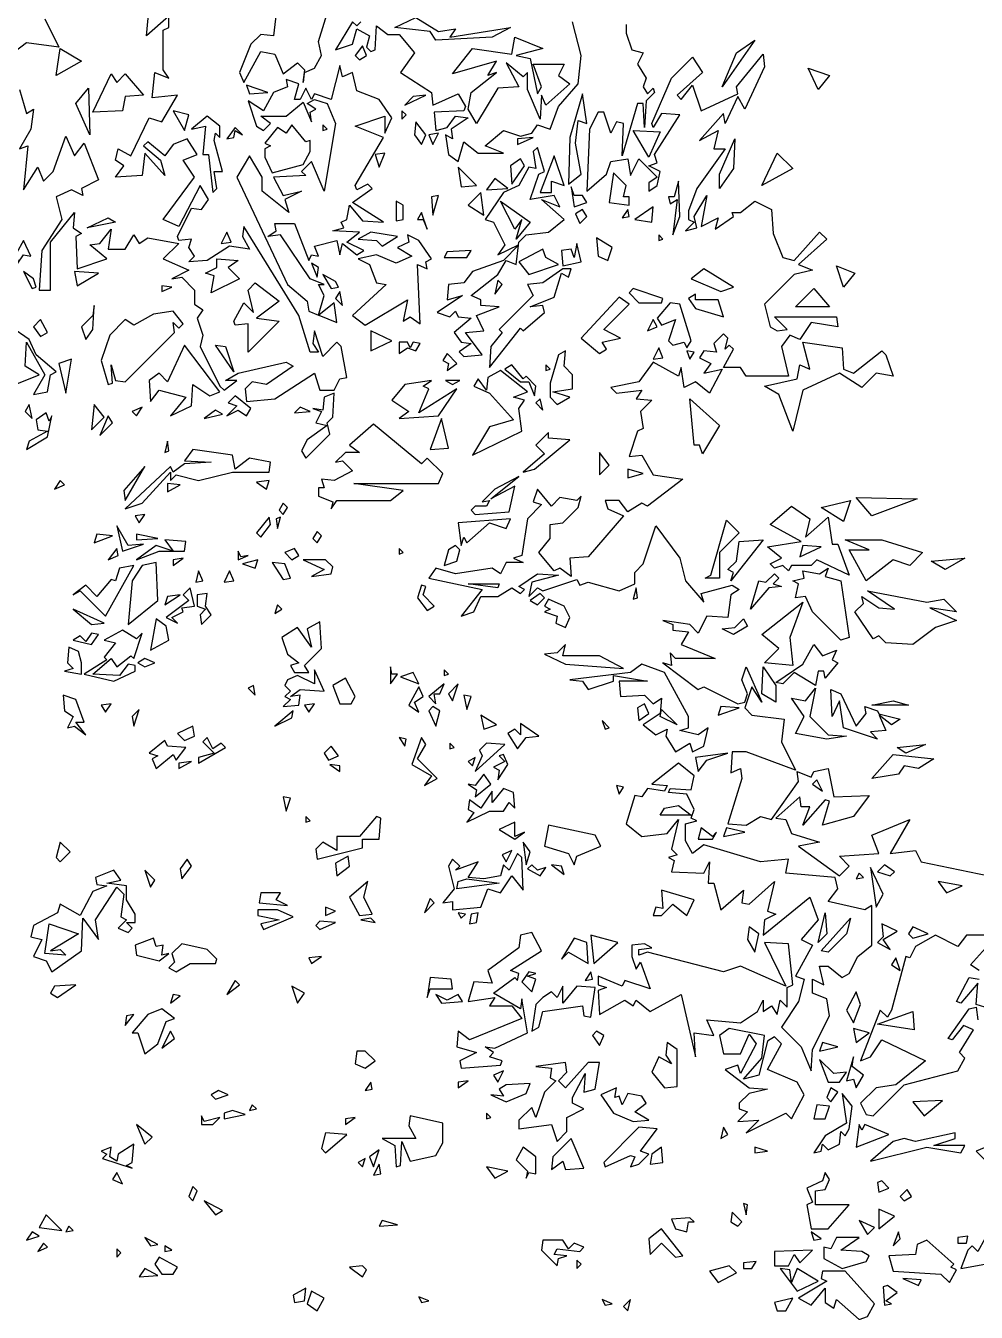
# Model space of a CAD drawing. Header units: millimetres. Extents: x -1920 to 1916, y -1858 to 1858.
# Drawn here: x 615 to 1248, y 286 to 1141 of the extents above; entities that cross this region are included whole.
import ezdxf

# ---------------------------------------------------------------- set-up
doc = ezdxf.new("R2010")
doc.units = ezdxf.units.MM
doc.layers.add('ALMOND-DRAW-PROFILE', color=7, linetype='Continuous', lineweight=25)

msp = doc.modelspace()

# ---------------------------------------------------------------- linework, layer by layer
at = {"layer": 'ALMOND-DRAW-PROFILE'}
for points in [[(781.93, 1149.12), (780.05, 1134.1), (771.6, 1135.04), (765.03, 1128.47), (757.52, 1109.7), (760.34, 1103.13), (771.6, 1123.78), (780.99, 1121.9), (786.62, 1108.76), (796.01, 1116.27), (800.7, 1111.57), (799.76, 1103.13), (800.7, 1109.7), (807.27, 1112.51), (811.96, 1120.96), (810.09, 1130.35), (817.6, 1154.75)], [(611.09, 1098.43), (615.78, 1082.47), (620.47, 1085.29), (618.6, 1072.15), (611.09, 1059.01), (616.72, 1060.88), (613.9, 1031.78), (623.29, 1046.8), (627.04, 1037.42), (633.61, 1043.99), (642.06, 1067.45), (647.69, 1054.31), (654.27, 1062.76), (663.65, 1038.36), (652.39, 1032.72), (653.33, 1028.03), (645.82, 1031.78), (635.49, 1027.09), (639.25, 1012.07), (626.1, 991.42), (624.23, 965.14), (631.74, 965.14), (631.74, 997.05), (647.69, 1016.77), (646.76, 1006.44), (652.39, 1002.69), (648.63, 1000.81), (649.57, 979.22), (669.28, 985.79), (658.02, 995.18), (664.59, 996.11), (672.1, 1005.5), (670.22, 992.36), (681.49, 992.36), (687.12, 1001.75), (690.87, 996.11), (696.51, 999.87), (717.16, 996.11), (706.83, 985.79), (723.73, 978.28), (712.46, 972.65), (719.03, 973.59), (727.48, 965.14), (727.48, 955.75), (733.11, 952), (729.36, 946.36), (733.11, 935.1), (731.24, 927.59), (744.38, 901.31), (747.2, 898.49), (755.64, 905.06), (748.13, 905.06), (756.58, 909.76), (788.5, 917.26), (793.19, 914.45), (775.36, 902.25), (765.97, 904.12), (761.28, 899.43), (762.21, 890.98), (780.99, 892.86), (807.27, 909.76), (811.03, 898.49), (820.41, 898.49), (824.17, 906), (828.86, 906.94), (825.11, 927.59), (822.29, 930.41), (812.9, 921.02), (807.27, 937.92), (806.33, 929.47), (810.09, 923.84), (804.46, 923.84), (796.95, 948.24), (760.34, 1007.38), (759.4, 1000.81), (764.09, 992.36), (750.95, 994.24), (735.93, 984.85), (723.73, 983.91), (727.48, 987.67), (723.73, 993.3), (725.61, 998.93), (717.16, 997.99), (716.22, 1000.81), (725.61, 1019.58), (732.18, 1018.64), (736.87, 1025.21), (731.24, 1034.6), (717.16, 1007.38), (706.83, 1012.07), (727.48, 1040.23), (719.97, 1051.5), (729.36, 1055.25), (722.79, 1065.58), (713.4, 1061.82), (707.77, 1054.31), (696.51, 1063.7), (693.69, 1060.88), (704.95, 1051.5), (707.77, 1041.17), (694.63, 1056.19), (692.75, 1041.17), (674.92, 1040.23), (680.55, 1047.74), (674.92, 1051.5), (676.79, 1059.01), (685.24, 1054.31), (697.44, 1079.66), (705.89, 1076.84), (716.22, 1094.68), (699.32, 1092.8), (701.2, 1109.7), (710.59, 1105.94), (706.83, 1111.57), (706.83, 1137.86), (710.59, 1139.73), (710.59, 1147.24), (695.57, 1134.1), (697.44, 1152.88)], [(627.98, 1145.37), (637.37, 1126.59), (615.78, 1129.41), (608.27, 1123.78)], [(838.25, 1143.49), (835.43, 1140.67), (832.62, 1143.49), (821.35, 1124.71), (832.62, 1128.47), (835.43, 1138.8), (843.88, 1134.1), (842, 1126.59), (844.82, 1123.78), (847.63, 1124.71), (848.57, 1140.67), (856.08, 1135.04), (863.59, 1135.04), (873.92, 1122.84), (864.53, 1109.7), (885.18, 1096.55), (886.12, 1088.11), (903.02, 1095.62), (907.71, 1087.17), (906.77, 1084.35), (887.06, 1083.41), (888, 1071.21), (895.51, 1073.09), (901.14, 1080.6), (909.59, 1079.66), (898.32, 1072.15), (899.26, 1065.58), (894.57, 1068.39), (896.45, 1055.25), (903.02, 1050.56), (906.77, 1063.7), (916.16, 1056.19), (933.06, 1056.19), (920.85, 1060.88), (933.06, 1071.21), (944.32, 1067.45), (951.83, 1069.33), (955.58, 1074.96), (964.03, 1072.15), (969.66, 1087.17), (982.81, 1102.19), (984.68, 1120.96), (979.05, 1143.49)], [(1014.72, 1141.61), (1014.72, 1135.98), (1018.48, 1124.71), (1025.99, 1122.84), (1022.23, 1115.33), (1027.86, 1105.94), (1025.99, 1100.31), (1028.8, 1095.62), (1032.56, 1099.37), (1033.5, 1096.55), (1027.86, 1090.92), (1026.92, 1073.09), (1025.99, 1089.04), (1022.23, 1089.04), (1011.91, 1054.31), (1012.84, 1075.9), (1008.15, 1076.84), (1004.4, 1069.33), (999.7, 1083.41), (995.95, 1083.41), (990.32, 1072.15), (988.44, 1030.85), (1001.58, 1042.11), (1004.4, 1050.56), (1015.66, 1052.44), (1017.54, 1041.17), (1023.17, 1052.44), (1035.37, 1040.23), (1029.74, 1036.48), (1029.74, 1030.85), (1035.37, 1034.6), (1037.25, 1043.99), (1029.74, 1047.74), (1035.37, 1049.62), (1033.5, 1055.25), (1050.39, 1081.54), (1038.19, 1082.47), (1032.56, 1073.09), (1031.62, 1075.9), (1044.76, 1105.94), (1058.84, 1120.02), (1065.41, 1109.7), (1048.51, 1094.68), (1051.33, 1091.86), (1058.84, 1101.25), (1064.47, 1084.35), (1088.88, 1095.62), (1087.94, 1100.31), (1105.77, 1121.9), (1106.71, 1113.45), (1093.57, 1085.29), (1088.88, 1093.74), (1080.43, 1075.9), (1079.49, 1082.47), (1063.53, 1064.64), (1075.74, 1071.21), (1072.92, 1059.01), (1080.43, 1059.01), (1061.66, 1032.72), (1056.02, 1017.7), (1056.02, 1012.07), (1059.78, 1010.2), (1054.15, 1004.56), (1061.66, 1006.44), (1059.78, 1013.95), (1068.23, 1028.03), (1064.47, 1007.38), (1075.74, 1013.01), (1073.86, 1005.5), (1086.06, 1013.95), (1085.12, 1016.77), (1090.75, 1016.77), (1100.14, 1024.28), (1111.41, 1018.64), (1112.34, 1002.69), (1118.92, 986.73), (1126.43, 984.85), (1143.32, 1003.62), (1148.01, 998.93), (1129.24, 982.03), (1138.63, 978.28), (1126.43, 975.46), (1106.71, 955.75), (1110.47, 940.73), (1115.16, 937.92), (1121.73, 938.85), (1113.28, 947.3), (1154.59, 947.3), (1155.52, 940.73), (1137.69, 943.55), (1130.18, 932.28), (1123.61, 935.1), (1117.98, 927.59), (1122.67, 907.88), (1094.51, 907.88), (1090.75, 913.51), (1079.49, 913.51), (1086.06, 925.71), (1083.25, 928.53), (1080.43, 925.71), (1082.31, 933.22), (1079.49, 936.04), (1072.92, 929.47), (1074.8, 923.84), (1066.35, 924.77), (1063.53, 920.08), (1071.04, 916.33), (1066.35, 909.76), (1078.55, 912.57), (1070.1, 896.61), (1060.72, 904.12), (1053.21, 900.37), (1051.33, 913.51), (1049.45, 907.88), (1032.56, 917.26), (1023.17, 904.12), (1004.4, 900.37), (1008.15, 896.61), (1025.05, 898.49), (1021.29, 892.86), (1031.62, 891.92), (1024.11, 884.41), (1025.99, 873.15), (1022.23, 871.27), (1016.6, 854.37), (1025.05, 855.31), (1032.56, 842.17), (1052.27, 839.35), (1028.8, 821.52), (1025.05, 823.4), (1015.66, 817.76), (1010.03, 825.27), (1000.64, 825.27), (1002.52, 819.64), (1012.84, 814.95), (989.38, 787.73), (977.17, 786.79), (978.11, 774.58), (970.6, 780.22), (966.85, 778.34), (956.52, 790.54), (964.03, 799.93), (964.03, 809.32), (972.48, 810.25), (982.81, 820.58), (984.68, 828.09), (981.87, 825.27), (970.6, 827.15), (964.97, 821.52), (955.58, 832.78), (952.77, 824.33), (958.4, 822.46), (949.01, 813.07), (945.26, 788.66), (939.63, 786.79), (946.2, 783.97), (934.93, 783.97), (931.18, 776.46), (925.55, 780.22), (901.14, 776.46), (888, 780.22), (883.31, 773.65), (918.98, 766.14), (904.89, 748.3), (913.34, 751.12), (918.04, 761.44), (929.3, 761.44), (938.69, 767.07), (944.32, 763.32), (947.14, 766.14), (943.38, 768.01), (955.58, 776.46), (969.66, 775.52), (951.83, 770.83), (949.95, 761.44), (955.58, 767.07), (959.34, 765.2), (981.87, 772.71), (983.74, 768.95), (989.38, 770.83), (1010.03, 765.2), (1020.35, 769.89), (1020.35, 777.4), (1025.99, 783.03), (1034.43, 808.38), (1050.39, 786.79), (1054.15, 771.77), (1066.35, 757.69), (1064.47, 763.32), (1085.12, 768.95), (1089.82, 766.14), (1084.18, 762.38), (1082.31, 747.36), (1068.23, 748.3), (1062.59, 737.04), (1056.96, 742.67), (1039.13, 745.49), (1045.7, 742.67), (1045.7, 738.91), (1056.02, 737.98), (1051.33, 729.53), (1073.86, 720.14), (1047.58, 720.14), (1043.82, 723.9), (1044.76, 715.45), (1039.13, 717.32), (1062.59, 699.49), (1066.35, 701.37), (1088.88, 690.1), (1093.57, 691.04), (1095.45, 696.67), (1091.69, 706.06), (1094.51, 714.51), (1104.84, 691.04), (1098.26, 701.37), (1093.57, 687.29), (1098.26, 682.59), (1119.85, 679.78), (1117.98, 664.76), (1127.36, 645.98), (1094.51, 658.19), (1085.12, 658.19), (1084.18, 644.11), (1090.75, 646.92), (1091.69, 640.35), (1082.31, 610.31), (1094.51, 609.38), (1103.9, 615.01), (1111.41, 613.13), (1129.24, 638.47), (1128.3, 645.05), (1137.69, 641.29), (1139.57, 645.05), (1148.95, 646.92), (1152.71, 628.15), (1176.18, 629.09), (1165.85, 615.01), (1145.2, 609.38), (1149.89, 625.33), (1147.08, 626.27), (1132.06, 609.38), (1136.75, 621.58), (1131.12, 621.58), (1130.18, 628.15), (1114.22, 614.07), (1120.79, 613.13), (1124.55, 603.74), (1143.32, 598.11), (1129.24, 595.3), (1156.46, 575.58), (1163.03, 582.15), (1156.46, 588.72), (1182.75, 590.6), (1178.05, 602.8), (1203.4, 613.13), (1190.26, 590.6), (1207.15, 592.48), (1210.91, 584.97), (1255.96, 575.58)], [(608.27, 902.25), (624.23, 908.82), (614.84, 914.45), (615.78, 930.41), (627.98, 908.82), (620.47, 895.68), (629.86, 897.55), (631.74, 908.82), (635.49, 910.69), (622.35, 921.96), (617.66, 932.28), (605.45, 940.73)], [(1261.6, 536.16), (1240.94, 536.16), (1235.31, 528.65), (1220.29, 536.16), (1207.15, 528.65), (1203.4, 521.14), (1200.58, 522.08), (1191.19, 486.41), (1188.38, 481.71), (1183.69, 486.41), (1170.54, 452.61), (1177.11, 455.43), (1184.62, 466.69), (1213.72, 452.61), (1194.01, 436.66), (1180.87, 434.78), (1170.54, 424.45), (1174.3, 416.94), (1178.99, 416.01), (1199.64, 436.66), (1235.31, 446.04), (1240.01, 454.49), (1236.25, 458.25), (1245.64, 473.27), (1239.07, 476.08), (1231.56, 466.69), (1228.74, 467.63), (1242.82, 487.35), (1247.52, 488.28), (1248.45, 479.84)], [(1249.39, 512.69), (1243.76, 516.45), (1259.72, 534.28)], [(1253.15, 488.28), (1247.52, 490.16), (1248.45, 504.24), (1237.19, 491.1), (1234.37, 492.04), (1242.82, 508), (1249.39, 507.06)], [(1260.66, 398.17), (1247.52, 392.54), (1254.09, 385.97)]]:
    msp.add_lwpolyline(points, dxfattribs=at)
for points in [[(925.55, 1133.16), (888, 1131.29), (884.24, 1136.92), (860.78, 1139.73), (874.86, 1146.3), (889.88, 1136.92), (901.14, 1138.8), (897.39, 1133.16), (937.75, 1139.73)], [(915.22, 1075.9), (909.59, 1085.29), (911.47, 1096.55), (928.36, 1109.7), (922.73, 1107.82), (928.36, 1117.21), (899.26, 1108.76), (912.4, 1125.65), (938.69, 1121.9), (940.56, 1133.16), (959.34, 1125.65), (941.5, 1120.96), (950.89, 1119.08), (955.58, 1095.62), (958.4, 1100.31), (952.77, 1115.33), (973.42, 1115.33), (969.66, 1107.82), (977.17, 1102.19), (961.22, 1088.11), (958.4, 1094.68), (957.46, 1078.72), (949.01, 1098.43), (949.01, 1109.7), (946.2, 1106.88), (934.93, 1116.27), (943.38, 1100.31), (929.3, 1099.37)], [(1078.55, 1100.31), (1087.94, 1122.84), (1100.14, 1131.29)], [(635.49, 1107.82), (638.31, 1125.65), (652.39, 1117.21)], [(837.31, 1118.14), (842, 1120.96), (839.19, 1127.53), (834.49, 1120.96)], [(810.14, 948.41), (813.84, 961.38), (810.09, 968.89), (813.84, 968.89), (804.46, 972.65), (784.74, 1001.75), (776.29, 1000.81), (781.93, 1004.56), (780.99, 1009.26), (794.13, 1009.26), (803.52, 984.85), (805.39, 988.61), (810.09, 987.67), (807.27, 994.24), (822.29, 997.99), (824.17, 988.61), (826.05, 996.11), (835.43, 988.61), (840.13, 991.42), (828.86, 997.05), (837.31, 1003.62), (819.47, 1004.56), (826.98, 1006.44), (825.11, 1010.2), (828.86, 1012.07), (830.74, 1021.46), (839.19, 1011.13), (853.27, 1010.2), (832.62, 1023.34), (845.76, 1032.72), (842.94, 1035.54), (835.43, 1031.78), (834.49, 1034.6), (853.27, 1066.52), (834.49, 1074.03), (854.21, 1080.6), (854.21, 1069.33), (858.9, 1079.66), (850.45, 1091.86), (835.43, 1097.49), (832.62, 1109.7), (826.05, 1106.88), (824.17, 1114.39), (818.54, 1091.86), (807.27, 1095.62), (805.39, 1091.86), (801.64, 1099.37), (797.88, 1091.86), (794.13, 1091.86), (796.95, 1102.19), (788.5, 1105), (789.44, 1100.31), (780.05, 1096.55), (773.48, 1084.35), (763.15, 1090.92), (768.79, 1074.03), (773.48, 1071.21), (778.17, 1075.9), (771.6, 1080.6), (788.5, 1080.6), (799.76, 1089.98), (805.39, 1076.84), (804.46, 1083.41), (808.21, 1085.29), (802.58, 1089.04), (807.27, 1091.86), (815.72, 1089.04), (821.35, 1075.9), (813.84, 1030.85), (805.39, 1050.56), (798.82, 1043.99), (801.64, 1041.17), (780.05, 1040.23), (786.62, 1028.03), (798.82, 1030.85), (787.56, 1025.21), (790.37, 1016.77), (772.54, 1030.85), (772.54, 1040.23), (764.09, 1054.31), (755.64, 1040.23), (789.44, 968.89), (802.58, 957.63), (803.52, 951.06)], [(1142.38, 1098.43), (1135.81, 1112.51), (1149.89, 1107.82)], [(659.9, 1083.41), (672.1, 1108.76), (675.86, 1103.13), (681.49, 1108.76), (693.69, 1094.68), (681.49, 1093.74), (679.61, 1084.35)], [(658.02, 1068.39), (648.63, 1089.04), (657.08, 1099.37)], [(764.09, 1095.62), (776.29, 1096.55), (762.21, 1101.25)], [(976.24, 1035.54), (984.68, 1042.11), (980.93, 1062.76), (982.81, 1077.78), (988.44, 1075.9), (985.62, 1095.62), (977.17, 1066.52)], [(867.35, 1088.11), (881.43, 1094.68), (872.98, 1093.74)], [(720.91, 1071.21), (723.73, 1081.54), (713.4, 1084.35)], [(739.69, 1029.91), (742.5, 1032.72), (740.62, 1043.99), (746.26, 1043.99), (740.62, 1064.64), (741.56, 1069.33), (744.38, 1066.52), (744.38, 1074.03), (735.93, 1080.6), (725.61, 1072.15), (734.99, 1074.03), (733.11, 1055.25), (736.87, 1055.25)], [(865.47, 1078.72), (868.29, 1081.54), (865.47, 1084.35)], [(749.07, 1065.58), (753.77, 1066.52), (754.7, 1071.21), (759.4, 1068.39), (754.7, 1073.09)], [(779.11, 1043.05), (799.76, 1048.68), (804.46, 1057.13), (804.46, 1064.64), (801.64, 1063.7), (792.25, 1074.96), (788.5, 1069.33), (782.87, 1073.09), (774.42, 1062.76), (778.17, 1060.88), (774.42, 1059.01), (774.42, 1053.37)], [(812.9, 1071.21), (815.72, 1072.15), (812.9, 1074.96)], [(878.61, 1061.82), (881.43, 1068.39), (874.86, 1076.84), (873.92, 1068.39)], [(886.12, 1061.82), (889.88, 1069.33), (883.31, 1068.39)], [(1029.74, 1053.37), (1019.41, 1071.21), (1037.25, 1070.27)], [(942.44, 1061.82), (952.77, 1066.52), (942.44, 1065.58)], [(1076.67, 1032.72), (1076.67, 1042.11), (1087, 1065.58), (1086.06, 1045.87)], [(850.45, 1046.8), (854.21, 1056.19), (847.63, 1055.25)], [(943.13, 995.06), (943.38, 997.05), (948.07, 1001.75), (963.09, 1003.62), (973.42, 1012.07), (958.4, 1025.21), (970.6, 1020.52), (966.85, 1028.03), (950.89, 1025.21), (956.52, 1042.11), (960.28, 1043.99), (955.58, 1059.95), (952.77, 1057.13), (954.65, 1045.87), (949.95, 1046.8), (943.38, 1034.6), (933.06, 1029.91), (920.85, 1012.07), (926.48, 1010.2), (933.99, 995.18), (929.3, 988.61)], [(938.69, 1035.54), (947.14, 1047.74), (944.32, 1052.44), (937.75, 1047.74)], [(957.46, 1029.91), (964.97, 1029.91), (964.97, 1037.42), (973.42, 1034.6), (966.85, 1054.31)], [(1104.84, 1034.6), (1115.16, 1056.19), (1125.49, 1045.87)], [(904.89, 1033.66), (915.22, 1034.6), (903.02, 1046.8)], [(921.79, 1031.78), (935.87, 1032.72), (927.42, 1039.29)], [(1003.46, 1023.34), (1016.6, 1021.46), (1016.6, 1027.09), (1012.84, 1027.09), (1014.72, 1034.6), (1006.27, 1043.05)], [(1045.7, 1001.75), (1050.39, 1013.95), (1049.45, 1037.42), (1046.64, 1027.09), (1042.88, 1027.09), (1043.82, 1022.4), (1048.51, 1025.21)], [(886.12, 1014.89), (889.88, 1028.03), (885.18, 1027.09)], [(919.91, 1014.89), (918.04, 1029.91), (909.59, 1021.46)], [(979.99, 1020.52), (988.44, 1023.34), (985.62, 1028.03), (979.99, 1028.03), (978.11, 1033.66)], [(861.72, 1011.13), (866.41, 1012.07), (866.41, 1021.46), (861.72, 1024.28)], [(941.5, 998.93), (945.26, 1012.07), (940.56, 1005.5), (931.18, 1024.28), (950.89, 1010.2)], [(983.74, 1009.26), (988.44, 1013.95), (985.62, 1018.64), (980.93, 1015.83)], [(1011.91, 1013.01), (1016.6, 1013.95), (1015.66, 1018.64)], [(1020.35, 1012.07), (1031.62, 1010.2), (1032.56, 1020.52)], [(656.14, 1006.44), (670.22, 1013.01), (674.92, 1010.2)], [(882.37, 1005.5), (878.61, 1016.77), (875.8, 1012.07), (879.55, 1012.07)], [(745.32, 996.11), (751.89, 997.05), (749.07, 1003.62)], [(841.06, 941.67), (869.22, 958.57), (866.41, 944.49), (871.1, 947.3), (877.67, 942.61), (875.8, 982.03), (882.37, 979.22), (881.43, 983.91), (885.18, 985.79), (876.73, 997.99), (869.22, 1001.75), (870.16, 997.05), (862.65, 993.3), (872.04, 987.67), (861.72, 982.97), (848.57, 988.61), (836.37, 985.79), (843.88, 982.03), (848.57, 969.83), (855.14, 968.89), (832.62, 948.24)], [(852.33, 994.24), (862.65, 1000.81), (844.82, 1003.62), (836.37, 998.93), (848.57, 997.99)], [(1036.31, 997.99), (1039.13, 998.93), (1036.31, 1001.75)], [(610.15, 982.97), (613.9, 988.61), (618.6, 987.67), (613.9, 997.99), (609.21, 989.54)], [(903.7, 924.09), (906.77, 921.02), (918.98, 921.96), (907.71, 936.98), (919.91, 937.92), (915.22, 948.24), (930.24, 953.87), (918.04, 954.81), (918.04, 958.57), (911.47, 961.38), (929.3, 975.46), (934.93, 984.85), (941.5, 982.03), (943.11, 994.91), (933.06, 984.85), (912.4, 977.34), (906.77, 969.83), (896.45, 968.89), (895.51, 958.57), (905.83, 961.38), (888.94, 950.12), (897.39, 947.3), (901.14, 951.06), (903.02, 947.3), (911.47, 946.36), (900.2, 936.98), (904.89, 930.41), (911.47, 929.47)], [(949.95, 975.46), (969.66, 982.03), (961.22, 986.73), (959.34, 992.36), (943.38, 983.91)], [(972.48, 981.1), (984.68, 983.91), (981.87, 996.11), (979.99, 986.73), (978.11, 992.36), (971.54, 991.42)], [(1002.52, 984.85), (1005.33, 993.3), (995.01, 999.87), (995.95, 987.67)], [(738.75, 963.26), (740.62, 974.52), (734.99, 976.4), (742.5, 980.16), (742.5, 985.79), (756.58, 984.85), (750.01, 980.16), (757.52, 972.65)], [(893.63, 986.73), (908.65, 986.73), (911.47, 991.42), (895.51, 990.48)], [(619.53, 966.08), (622.35, 967.02), (620.47, 972.65), (613.9, 977.34)], [(649.57, 967.95), (663.65, 976.4), (647.69, 977.34)], [(809.15, 973.59), (810.09, 980.16), (805.39, 982.97)], [(818.54, 966.08), (823.23, 967.02), (821.35, 970.77), (812.9, 975.46)], [(923.67, 913.51), (944.32, 939.79), (946.2, 937.92), (960.28, 950.12), (959.34, 954.81), (950.89, 953.87), (966.85, 960.44), (971.54, 976.4), (976.24, 973.59), (978.11, 979.22), (972.48, 979.22), (959.34, 969.83), (949.01, 968.89), (952.77, 961.38), (930.24, 938.85), (932.12, 936.98), (924.61, 927.59)], [(1077.61, 964.2), (1086.06, 967.02), (1066.35, 979.22), (1057.9, 972.65)], [(1159.28, 967.02), (1154.59, 981.1), (1166.79, 976.4)], [(705.89, 964.2), (712.46, 967.02), (705.89, 967.95)], [(763.15, 923.84), (763.15, 942.61), (754.7, 941.67), (753.77, 944.49), (760.34, 956.69), (766.91, 950.12), (763.15, 965.14), (767.85, 969.83), (783.8, 957.63), (768.79, 946.36), (783.8, 944.49)], [(927.42, 962.32), (932.12, 968.89), (929.3, 971.71)], [(826.05, 954.81), (824.17, 964.2), (821.35, 959.51)], [(996.89, 922.9), (1001.58, 925.71), (998.76, 930.41), (1010.97, 933.22), (999.7, 938.85), (1016.6, 955.75), (1010.03, 960.44), (984.68, 933.22)], [(1023.17, 956.69), (1038.19, 956.69), (1039.13, 959.51), (1019.41, 966.08), (1016.6, 963.26)], [(1079.49, 947.3), (1075.74, 958.57), (1060.72, 958.57), (1060.72, 962.32), (1056.02, 959.51), (1060.72, 952.94)], [(1127.36, 953.87), (1139.57, 966.08), (1149.89, 953.87)], [(655.2, 932.28), (659.9, 938.85), (660.84, 954.81), (659.9, 948.24), (652.39, 940.73)], [(670.22, 902.25), (673.04, 903.18), (672.1, 915.39), (674.92, 905.06), (681.49, 904.12), (714.34, 936.98), (713.4, 943.55), (717.16, 939.79), (719.97, 942.61), (713.4, 951.06), (700.26, 949.18), (687.12, 941.67), (681.49, 945.43), (671.16, 935.1), (665.53, 918.2)], [(810.24, 948.37), (822.29, 943.55), (820.41, 956.69)], [(1055.08, 926.65), (1057.9, 931.35), (1050.39, 955.75), (1043.82, 956.69), (1035.37, 946.36), (1038.19, 941.67), (1047.58, 945.43), (1042.88, 931.35), (1045.7, 928.53), (1053.21, 930.41)], [(625.17, 934.16), (629.86, 936.98), (625.17, 945.43), (620.47, 940.73)], [(1028.8, 937.92), (1035.37, 940.73), (1032.56, 945.43)], [(844.82, 924.77), (858.9, 931.35), (844.82, 937.92)], [(711.53, 881.59), (725.61, 888.17), (726.54, 902.25), (737.81, 894.74), (744.38, 897.55), (720.91, 928.53), (709.65, 904.12), (704.02, 909.76), (697.44, 905.06), (698.38, 890.98), (704.02, 898.49), (721.85, 893.8)], [(753.77, 910.69), (741.56, 928.53), (748.13, 927.59)], [(863.59, 922.9), (869.22, 926.65), (874.86, 924.77), (877.67, 929.47), (872.98, 930.41), (871.1, 926.65), (869.22, 930.41), (863.59, 930.41)], [(968.73, 889.1), (977.17, 893.8), (965.91, 897.55), (979.05, 899.43), (979.05, 908.82), (973.42, 914.45), (974.36, 924.77), (969.66, 921.96), (964.03, 903.18), (964.03, 893.8)], [(1032.56, 919.14), (1039.13, 920.08), (1036.31, 926.65)], [(1056.96, 919.14), (1059.78, 923.84), (1055.08, 924.77)], [(1125.49, 871.27), (1116.1, 895.68), (1106.71, 901.31), (1128.3, 906), (1130.18, 915.39), (1136.75, 912.57), (1132.06, 930.41), (1158.34, 926.65), (1159.28, 912.57), (1165.85, 909.76), (1184.62, 924.77), (1187.44, 921.96), (1192.13, 907.88), (1180.87, 909.76), (1171.48, 900.37), (1156.46, 909.76), (1132.06, 898.49)], [(642.06, 896.61), (645.82, 919.14), (637.37, 916.33)], [(895.51, 911.63), (902.08, 916.33), (895.51, 922.9), (892.69, 918.2), (896.45, 916.33)], [(953.71, 894.74), (954.65, 901.31), (948.07, 907.88), (946.2, 906), (938.69, 915.39), (933.99, 912.57), (944.32, 904.12), (949.95, 904.12)], [(961.22, 911.63), (964.03, 912.57), (961.22, 915.39)], [(912.4, 855.31), (945.26, 871.27), (943.38, 886.29), (947.14, 891.92), (939.63, 893.8), (949.01, 897.55), (931.18, 911.63), (922.73, 906.94), (921.79, 898.49), (916.16, 906), (913.34, 901.31), (923.67, 896.61), (939.63, 878.78), (923.67, 874.09)], [(863.59, 879.72), (889.88, 881.59), (902.08, 899.43), (876.73, 883.47), (883.31, 899.43), (879.55, 901.31), (885.18, 905.06), (867.35, 902.25), (858.9, 891.92), (870.16, 884.41)], [(899.26, 902.25), (903.96, 905.06), (894.57, 905.06)], [(749.07, 881.59), (756.58, 885.35), (762.21, 881.59), (765.03, 886.29), (754.7, 894.74), (750.01, 890.04), (755.64, 888.17)], [(801.64, 853.43), (817.6, 869.39), (815.72, 876.9), (819.47, 880.66), (820.41, 896.61), (813.84, 893.8), (812.9, 885.35), (806.33, 886.29), (811.96, 884.41), (808.21, 876.9), (815.72, 875.02), (802.58, 865.64), (798.82, 858.13)], [(959.34, 885.35), (957.46, 892.86), (954.65, 890.04)], [(1065.41, 856.25), (1063.53, 861.88), (1059.78, 861.88), (1056.96, 892.86), (1076.67, 875.02)], [(619.53, 879.72), (617.66, 889.1), (614.84, 884.41)], [(615.78, 859.07), (629.86, 867.51), (632.68, 881.59), (630.8, 877.84), (628.92, 883.47), (622.35, 878.78), (623.29, 872.21), (629.86, 871.27), (617.66, 864.7)], [(658.96, 872.21), (667.41, 880.66), (660.84, 889.1)], [(664.59, 868.45), (673.04, 876.9), (670.22, 881.59)], [(689, 881.59), (692.75, 887.23), (686.18, 884.41)], [(734.05, 879.72), (746.26, 882.53), (741.56, 885.35)], [(794.13, 883.47), (804.46, 884.41), (797.88, 887.23)], [(818.54, 819.64), (822.29, 825.27), (857.96, 825.27), (866.41, 831.84), (833.55, 836.54), (889.88, 836.54), (892.69, 843.11), (882.37, 853.43), (878.61, 849.68), (846.7, 875.96), (830.74, 861.88), (837.31, 857.19), (827.92, 857.19), (821.35, 850.62), (826.05, 851.56), (832.62, 844.99), (820.41, 838.42), (811.96, 839.35), (813.84, 833.72), (810.09, 833.72), (810.09, 828.09), (819.47, 824.33)], [(884.24, 859.07), (896.45, 860.01), (891.75, 879.72)], [(707.77, 857.19), (710.59, 858.13), (709.65, 864.7)], [(946.2, 844.05), (953.71, 845.92), (977.17, 865.64), (963.09, 866.58), (963.09, 870.33), (954.65, 861.88), (960.28, 856.25)], [(681.49, 819.64), (692.75, 823.4), (711.53, 844.05), (711.53, 838.42), (715.28, 842.17), (730.3, 838.42), (752.83, 844.05), (777.23, 844.05), (778.17, 850.62), (764.09, 853.43), (754.7, 845.92), (752.83, 855.31), (726.54, 859.07), (720.91, 851.56), (738.75, 850.62), (720.91, 849.68), (713.4, 844.05), (711.53, 847.8)], [(996.89, 842.17), (1003.46, 848.74), (996.89, 857.19)], [(681.49, 825.27), (694.63, 847.8), (680.55, 831.84)], [(634.55, 832.78), (641.12, 835.6), (638.31, 838.42)], [(775.36, 832.78), (777.23, 838.42), (768.79, 837.48)], [(914.28, 815.89), (936.81, 817.76), (940.56, 834.66), (924.61, 826.21), (943.38, 841.23), (927.42, 832.78), (918.98, 824.33), (923.67, 825.27), (921.79, 821.52), (914.28, 821.52), (911.47, 818.7)], [(1015.66, 840.29), (1025.99, 843.11), (1015.66, 845.92)], [(709.65, 830.91), (718.1, 835.6), (709.65, 836.54)], [(786.62, 815.89), (789.44, 820.58), (786.62, 823.4), (783.8, 818.7)], [(1163.03, 775.52), (1141.44, 785.85), (1137.69, 782.09), (1124.55, 782.09), (1122.67, 778.34), (1118.92, 782.09), (1113.28, 780.22), (1110.47, 783.03), (1117.98, 786.79), (1108.59, 794.3), (1131.12, 798.05), (1110.47, 809.32), (1124.55, 821.52), (1136.75, 813.07), (1133.93, 800.87), (1148.95, 814.01), (1151.77, 796.17), (1155.52, 796.17)], [(1159.28, 811.19), (1144.26, 820.58), (1163.97, 825.27)], [(1178.05, 814.95), (1167.73, 827.15), (1208.09, 826.21)], [(690.87, 810.25), (694.63, 815.89), (688.06, 814.95)], [(771.6, 800.87), (778.17, 809.32), (777.23, 814.01), (768.79, 803.68)], [(782.87, 806.5), (784.74, 814.01), (781.93, 813.07)], [(904.89, 795.24), (906.77, 800.87), (908.65, 797.11), (923.67, 810.25), (934.93, 806.5), (937.75, 813.07), (903.02, 810.25)], [(679.61, 791.48), (693.69, 796.17), (683.36, 795.24), (675.86, 808.38)], [(809.15, 797.11), (811.96, 801.81), (809.15, 804.62), (806.33, 799.93)], [(1067.29, 773.65), (1071.04, 775.52), (1081.37, 812.13), (1089.82, 803.68), (1076.67, 790.54), (1076.67, 773.65)], [(660.84, 797.11), (673.04, 801.81), (662.71, 802.75)], [(689, 798.99), (703.08, 799.93), (689, 802.75)], [(713.4, 791.48), (720.91, 791.48), (721.85, 798.05), (707.77, 798.99)], [(1084.18, 771.77), (1086.06, 777.4), (1082.31, 779.28), (1087.94, 784.91), (1089.82, 798.05), (1105.77, 798.99)], [(1174.3, 771.77), (1163.03, 792.42), (1176.18, 792.42), (1160.22, 798.99), (1184.62, 798.99), (1211.85, 790.54), (1203.4, 782.09), (1192.13, 785.85)], [(670.22, 785.85), (676.79, 788.66), (675.86, 793.36)], [(689, 785.85), (704.02, 791.48), (713.4, 791.48), (702.14, 795.24)], [(756.58, 785.85), (763.15, 788.66), (758.46, 787.73), (756.58, 791.48)], [(792.25, 785.85), (796.95, 788.66), (794.13, 793.36), (787.56, 790.54)], [(863.59, 789.6), (866.41, 790.54), (863.59, 793.36)], [(893.63, 782.09), (902.08, 784.91), (903.96, 792.42), (901.14, 795.24), (896.45, 792.42)], [(1130.18, 787.73), (1144.26, 794.3), (1132.06, 795.24)], [(668.35, 748.3), (687.12, 782.09), (677.73, 780.22), (674.92, 771.77), (672.1, 772.71), (662.71, 761.44), (655.2, 768.95), (646.76, 762.38), (651.45, 765.2)], [(683.36, 742.67), (703.08, 758.63), (702.14, 783.97), (692.75, 782.09), (686.18, 771.77)], [(713.4, 782.09), (719.97, 786.79), (713.4, 785.85)], [(728.42, 770.83), (733.11, 771.77), (730.3, 778.34)], [(747.2, 770.83), (753.77, 771.77), (750.95, 778.34)], [(767.85, 780.22), (769.72, 785.85), (759.4, 783.03)], [(786.62, 772.71), (791.31, 773.65), (787.56, 783.03), (779.11, 783.97)], [(805.39, 774.58), (818.54, 776.46), (819.47, 781.16), (814.78, 785.85), (799.76, 785.85), (813.84, 779.28)], [(1157.4, 732.34), (1138.63, 751.12), (1133.93, 761.44), (1127.36, 760.5), (1129.24, 769.89), (1125.49, 771.77), (1133, 773.65), (1132.06, 778.34), (1143.32, 776.46), (1148.95, 780.22), (1147.08, 774.58), (1157.4, 771.77), (1163.03, 734.22)], [(1226.86, 779.28), (1217.48, 784.91), (1240.01, 786.79)], [(929.3, 767.07), (909.59, 769.89), (930.24, 769.89)], [(1097.33, 752.99), (1102.96, 771.77), (1107.65, 770.83), (1113.28, 776.46), (1116.1, 773.65), (1112.34, 769.89), (1117.98, 768.01), (1109.53, 767.07)], [(707.77, 755.81), (718.1, 762.38), (709.65, 761.44)], [(708.71, 747.36), (716.22, 743.61), (712.46, 747.36), (719.97, 751.12), (719.03, 753.93), (727.48, 754.87), (724.67, 767.07), (719.97, 762.38), (723.73, 758.63)], [(732.18, 742.67), (738.75, 749.24), (734.99, 754.87), (735.93, 763.32), (729.36, 762.38), (729.36, 754.87), (734.99, 752.99), (731.24, 749.24)], [(882.37, 752.06), (887.06, 754.87), (879.55, 762.38), (881.43, 768.01), (878.61, 768.95), (875.8, 760.5)], [(955.58, 755.81), (960.28, 760.5), (957.46, 763.32), (950.89, 758.63)], [(1019.41, 759.57), (1022.23, 760.5), (1021.29, 767.07)], [(1187.44, 730.47), (1182.75, 735.16), (1178.99, 733.28), (1166.79, 751.12), (1172.42, 756.75), (1171.48, 761.44), (1182.75, 753.93), (1193.07, 752.99), (1175.24, 765.2), (1214.66, 757.69), (1225.93, 759.57), (1234.37, 751.12), (1216.54, 753.93), (1234.37, 745.49), (1220.29, 740.79), (1205.27, 729.53)], [(658.96, 742.67), (667.41, 743.61), (646.76, 752.99)], [(780.99, 750.18), (785.68, 752.99), (782.87, 755.81)], [(974.36, 740.79), (977.17, 747.36), (973.42, 754.87), (963.09, 759.57), (960.28, 754.87), (964.03, 752.99), (960.28, 751.12), (968.73, 748.3), (967.79, 743.61)], [(1125.49, 715.45), (1106.71, 717.32), (1116.1, 726.71), (1104.84, 736.1), (1132.06, 757.69), (1123.61, 734.22)], [(698.38, 725.77), (710.59, 732.34), (708.71, 741.73), (702.14, 746.42)], [(794.13, 710.75), (803.52, 710.75), (800.7, 715.45), (811.96, 726.71), (811.03, 744.55), (802.58, 739.85), (805.39, 727.65), (796.01, 740.79), (785.68, 734.22), (789.44, 722.96), (796.95, 717.32), (791.31, 715.45)], [(1086.06, 736.1), (1078.55, 739.85), (1087, 740.79), (1092.63, 746.42), (1095.45, 741.73)], [(646.76, 732.34), (658.96, 729.53), (663.65, 736.1), (658.96, 737.04), (655.2, 731.4), (651.45, 735.16)], [(654.27, 709.82), (673.98, 705.12), (688.06, 711.69), (688.06, 715.45), (683.36, 716.39), (677.73, 708.88), (659.9, 709.82), (672.1, 720.14), (675.86, 714.51), (685.24, 722.02), (687.12, 720.14), (692.75, 737.04), (689, 733.28), (679.61, 738.91), (667.41, 732.34), (674.92, 730.47), (667.41, 721.08), (669.28, 719.2)], [(641.12, 711.69), (652.39, 709.82), (652.39, 717.32), (650.51, 724.83), (643.94, 727.65), (643, 717.32), (646.76, 713.57)], [(974.36, 716.39), (1012.84, 713.57), (996.89, 722.02), (972.48, 722.02), (974.36, 729.53), (968.73, 723.9), (960.28, 722.96)], [(1140.51, 702.31), (1126.43, 710.75), (1118.92, 703.24), (1114.22, 704.18), (1132.06, 716.39), (1139.57, 729.53), (1145.2, 722.02), (1154.59, 725.77), (1151.77, 719.2), (1155.52, 717.32), (1147.08, 707), (1146.14, 711.69), (1142.38, 711.69)], [(694.63, 714.51), (701.2, 717.32), (694.63, 720.14), (689.94, 717.32)], [(786.62, 688.23), (796.95, 689.16), (797.88, 695.73), (791.31, 694.8), (797.88, 699.49), (813.84, 698.55), (807.27, 712.63), (807.27, 703.24), (796.01, 708.88), (789.44, 706.06), (787.56, 702.31), (791.31, 698.55), (787.56, 694.8), (791.31, 692.92)], [(857.96, 703.24), (862.65, 709.82), (858.9, 709.82), (857.96, 714.51)], [(876.73, 703.24), (872.98, 710.75), (864.53, 707.94)], [(893.63, 708.88), (896.45, 709.82), (893.63, 712.63)], [(1047.58, 658.19), (1056.96, 663.82), (1058.84, 658.19), (1066.35, 661.94), (1069.17, 674.14), (1062.59, 669.45), (1050.39, 672.27), (1056.02, 674.14), (1056.02, 681.65), (1040.07, 710.75), (1025.05, 716.39), (1017.54, 710.75), (977.17, 706.06), (985.62, 705.12), (989.38, 699.49), (1006.27, 705.12), (1006.27, 708.88), (1028.8, 705.12), (1010.03, 705.12), (1010.97, 694.8), (1026.92, 695.73), (1032.56, 690.1), (1038.19, 693.86), (1037.25, 683.53), (1025.99, 676.02), (1034.43, 669.45), (1041.94, 673.21), (1041, 668.51)], [(1114.22, 691.04), (1104.84, 696.67), (1105.77, 714.51), (1114.22, 702.31)], [(766.91, 702.31), (763.15, 700.43), (767.85, 695.73)], [(824.17, 690.1), (831.68, 690.1), (834.49, 694.8), (827.92, 707), (819.47, 702.31)], [(876.73, 684.47), (873.92, 691.04), (879.55, 694.8), (876.73, 701.37), (870.16, 689.16)], [(888, 690.1), (887.06, 696.67), (890.81, 696.67), (893.63, 703.24), (883.31, 694.8)], [(899.26, 691.98), (903.02, 703.24), (896.45, 696.67)], [(655.2, 669.45), (648.63, 677.9), (654.27, 677.9), (648.63, 692.92), (640.18, 695.73), (641.12, 685.41), (646.76, 681.65), (643, 674.14), (647.69, 675.08)], [(908.65, 686.35), (911.47, 694.8), (906.77, 695.73)], [(1148.01, 666.64), (1127.36, 670.39), (1133, 681.65), (1124.55, 693.86), (1133.93, 691.98), (1140.51, 700.43), (1136.75, 681.65), (1148.95, 669.45), (1161.16, 668.51)], [(1181.81, 666.64), (1159.28, 674.14), (1156.46, 691.98), (1151.77, 681.65), (1150.83, 699.49), (1157.4, 696.67), (1167.73, 675.08), (1174.3, 683.53), (1173.36, 688.23), (1181.81, 685.41), (1182.71, 683.31), (1196.83, 679.78), (1191.19, 676.02), (1183.03, 682.55), (1187.44, 672.27), (1177.11, 671.33)], [(668.35, 684.47), (672.1, 690.1), (665.53, 689.16)], [(687.12, 675.08), (690.87, 686.35), (686.18, 681.65)], [(780.99, 675.08), (792.25, 680.72), (793.19, 685.41)], [(803.52, 684.47), (807.27, 690.1), (800.7, 689.16)], [(888, 675.08), (890.81, 685.41), (886.12, 688.23), (883.31, 685.41)], [(1023.17, 678.84), (1029.74, 683.53), (1026.92, 690.1), (1022.23, 687.29)], [(1048.51, 676.02), (1037.25, 681.65), (1038.19, 686.35)], [(1075.74, 682.59), (1089.82, 687.29), (1077.61, 688.23)], [(1178.05, 689.16), (1192.13, 691.98), (1202.46, 689.16)], [(919.91, 673.21), (928.36, 676.02), (918.04, 682.59)], [(942.44, 660.06), (948.07, 667.57), (956.52, 668.51), (944.32, 676.96), (944.32, 669.45), (940.56, 673.21), (935.87, 670.39)], [(1000.64, 673.21), (1003.46, 674.14), (998.76, 678.84)], [(720.91, 665.7), (727.48, 668.51), (726.54, 675.08), (716.22, 670.39)], [(730.3, 650.68), (748.13, 661), (745.32, 663.82), (739.69, 660.06), (735.93, 667.57), (733.11, 664.76), (740.62, 657.25), (730.3, 654.43)], [(867.35, 661.94), (868.29, 666.64), (863.59, 667.57)], [(880.49, 635.66), (888.94, 640.35), (875.8, 653.49), (881.43, 662.88), (878.61, 667.57), (872.04, 649.74), (885.18, 642.23)], [(702.14, 646.92), (713.4, 656.31), (715.28, 652.56), (721.85, 661), (709.65, 661.94), (707.77, 665.7), (697.44, 657.25), (703.08, 655.37), (699.32, 653.49)], [(816.66, 652.56), (823.23, 655.37), (818.54, 661.94), (813.84, 657.25)], [(897.39, 660.06), (900.2, 661), (897.39, 663.82)], [(914.28, 645.05), (933.99, 662.88), (921.79, 663.82), (917.1, 659.13), (918.98, 655.37)], [(1200.58, 657.25), (1194.95, 661), (1213.72, 662.88)], [(717.16, 646.92), (725.61, 651.62), (717.16, 650.68)], [(912.4, 648.8), (914.28, 654.43), (909.59, 651.62)], [(929.3, 639.41), (935.87, 649.74), (933.06, 656.31), (930.24, 655.37), (933.99, 651.62), (926.48, 647.86), (930.24, 645.98)], [(1137.69, 446.04), (1138.63, 460.12), (1149.89, 482.65), (1148.01, 493.92), (1138.63, 497.67), (1138.63, 507.06), (1146.14, 503.3), (1143.32, 515.51), (1148.95, 515.51), (1158.34, 508), (1163.03, 510.81), (1168.67, 522.08), (1178.05, 529.59), (1178.05, 555.87), (1173.36, 553.05), (1148.95, 558.69), (1155.52, 567.13), (1153.65, 574.64), (1120.79, 577.46), (1122.67, 586.85), (1103.9, 584.97), (1066.35, 596.23), (1058.84, 590.6), (1054.15, 599.05), (1054.15, 610.31), (1061.66, 612.19), (1057.9, 614.07), (1059.78, 619.7), (1055.08, 630.03), (1042.88, 630.97), (1043.82, 633.78), (1057.9, 632.84), (1059.78, 642.23), (1049.45, 650.68), (1031.62, 636.6), (1041.94, 635.66), (1040.07, 631.9), (1028.8, 633.78), (1025.05, 628.15), (1020.35, 629.09), (1014.72, 610.31), (1025.05, 601.87), (1041.94, 603.74), (1049.45, 613.13), (1044.76, 593.42), (1048.51, 589.66), (1042.88, 587.79), (1046.64, 585.91), (1044.76, 578.4), (1066.35, 577.46), (1070.1, 584.97), (1069.17, 570.89), (1072.92, 570.89), (1077.61, 553.05), (1092.63, 566.2), (1091.69, 557.75), (1096.39, 556.81), (1113.28, 571.83), (1108.59, 552.12), (1114.22, 550.24), (1106.71, 546.48), (1105.77, 536.16), (1136.75, 561.5), (1142.38, 546.48), (1131.12, 533.34), (1138.63, 529.59), (1127.36, 508.94), (1133, 507.06), (1129.24, 492.04), (1117.98, 475.14), (1131.12, 462)], [(1062.59, 645.05), (1068.23, 652.56), (1082.31, 657.25), (1060.72, 654.43)], [(1178.05, 640.35), (1192.13, 656.31), (1219.36, 653.49), (1209.03, 646.92), (1199.64, 648.8), (1195.89, 643.17)], [(824.17, 645.05), (824.17, 648.8), (817.6, 649.74)], [(914.28, 628.15), (924.61, 636.6), (919.91, 643.17), (914.28, 635.66), (909.59, 636.6), (915.22, 632.84)], [(908.65, 611.25), (923.67, 618.76), (933.06, 618.76), (936.81, 624.39), (940.56, 620.64), (939.63, 630.97), (933.06, 633.78), (925.55, 624.39), (925.55, 631.9), (918.04, 620.64), (910.53, 626.27), (909.59, 619.7), (913.34, 617.82)], [(1010.03, 630.03), (1012.84, 634.72), (1008.15, 635.66)], [(1145.2, 631.9), (1141.44, 639.41), (1138.63, 636.6)], [(788.5, 618.76), (791.31, 627.21), (786.62, 628.15)], [(1037.25, 615.95), (1040.07, 620.64), (1049.45, 622.52), (1057.9, 615.95)], [(801.64, 611.25), (804.46, 612.19), (801.64, 615.01)], [(809.15, 586.85), (839.19, 594.36), (839.19, 599.99), (850.45, 599.99), (851.39, 614.07), (848.57, 615.01), (837.31, 601.87), (822.29, 601.87), (822.29, 592.48), (812.9, 598.11), (808.21, 593.42)], [(940.56, 599.99), (947.14, 604.68), (940.56, 601.87), (940.56, 611.25), (930.24, 606.56)], [(979.99, 583.09), (981.87, 588.72), (997.82, 595.3), (994.07, 602.8), (963.09, 609.38), (960.28, 595.3), (976.24, 590.6)], [(1062.59, 599.99), (1071.98, 599.99), (1074.8, 604.68), (1071.98, 601.87), (1064.47, 607.5)], [(1079.49, 601.87), (1093.57, 604.68), (1081.37, 607.5)], [(638.31, 584.97), (644.88, 591.54), (638.31, 598.11), (635.49, 587.79)], [(899.26, 553.05), (918.04, 554.93), (922.73, 567.13), (931.18, 564.32), (938.69, 575.58), (946.2, 566.2), (945.26, 587.79), (942.44, 590.6), (936.81, 579.34), (933.06, 583.09), (931.18, 575.58), (919.91, 573.71), (909.59, 574.64), (916.16, 584.97), (901.14, 579.34), (903.96, 582.15), (899.26, 586.85), (896.45, 582.15), (900.2, 567.13), (892.69, 557.75), (899.26, 558.69)], [(934.93, 584.97), (938.69, 592.48), (932.12, 589.66)], [(948.07, 583.09), (950.89, 591.54), (946.2, 598.11)], [(719.03, 573.71), (725.61, 582.15), (722.79, 586.85), (718.1, 580.28)], [(822.29, 575.58), (830.74, 582.15), (829.8, 588.72), (821.35, 584.03)], [(957.46, 575.58), (961.22, 581.21), (955.58, 579.34), (951.83, 583.09), (949.01, 580.28)], [(964.97, 583.09), (973.42, 576.52), (971.54, 582.15)], [(1190.26, 575.58), (1193.07, 578.4), (1186.5, 583.09), (1181.81, 578.4)], [(632.68, 511.75), (652.39, 525.83), (653.33, 547.42), (663.65, 533.34), (661.77, 546.48), (675.86, 568.07), (680.55, 563.38), (678.67, 548.36), (682.43, 546.48), (676.79, 540.85), (683.36, 538.04), (686.18, 540.85), (682.43, 544.61), (688.06, 544.61), (688.06, 550.24), (682.43, 559.63), (682.43, 569.01), (669.28, 570.89), (678.67, 572.77), (673.98, 579.34), (661.77, 574.64), (662.71, 569.95), (669.28, 569.01), (659.9, 565.26), (651.45, 549.3), (638.31, 556.81), (636.43, 551.18), (620.47, 542.73), (618.6, 535.22), (626.1, 533.34), (620.47, 522.08), (628.92, 519.26)], [(698.38, 568.07), (701.2, 572.77), (694.63, 579.34)], [(902.08, 567.13), (903.02, 571.83), (908.65, 573.71), (930.24, 570.89)], [(1167.73, 573.71), (1172.42, 574.64), (1169.6, 577.46)], [(1180.87, 554.93), (1185.56, 563.38), (1177.11, 581.21)], [(837.31, 549.3), (845.76, 550.24), (840.13, 561.5), (842.94, 571.83), (830.74, 561.5)], [(1032.56, 549.3), (1038.19, 549.3), (1045.7, 556.81), (1055.08, 549.3), (1059.78, 559.63), (1038.19, 566.2), (1039.13, 553.99), (1034.43, 554.93)], [(1227.8, 564.32), (1238.13, 569.01), (1222.17, 571.83)], [(770.66, 557.75), (789.44, 555.87), (781.93, 559.63), (784.74, 564.32), (771.6, 564.32)], [(880.49, 551.18), (887.06, 557.75), (884.24, 560.56)], [(773.48, 539.91), (793.19, 548.36), (782.87, 553.05), (769.72, 553.05), (769.72, 549.3), (783.8, 546.48), (771.6, 543.67)], [(814.78, 549.3), (821.35, 552.12), (814.78, 554.93)], [(838.25, 546.48), (847.63, 544.61), (844.82, 547.42)], [(904.89, 547.42), (907.71, 550.24), (903.02, 551.18)], [(910.53, 543.67), (915.22, 544.61), (916.16, 551.18), (911.47, 550.24)], [(1142.38, 531.46), (1147.08, 551.18), (1148.01, 537.1)], [(1144.26, 525.83), (1163.97, 547.42), (1161.16, 537.1), (1148.95, 524.89)], [(627.98, 523.95), (630.8, 543.67), (650.51, 537.1), (631.74, 525.83), (638.31, 526.77), (642.06, 523.02)], [(811.03, 539.91), (821.35, 544.61), (811.03, 545.54), (808.21, 542.73)], [(1100.14, 524.89), (1102.96, 537.1), (1096.39, 541.79), (1095.45, 533.34)], [(1190.26, 526.77), (1185.56, 533.34), (1194.95, 538.97), (1184.62, 543.67), (1185.56, 535.22), (1181.81, 531.46)], [(1205.27, 534.28), (1215.6, 537.1), (1205.27, 541.79), (1202.46, 537.1)], [(704.02, 519.26), (710.59, 523.95), (705.89, 523.02), (706.83, 529.59), (702.14, 528.65), (700.26, 534.28), (688.06, 529.59), (689, 523.02)], [(715.28, 511.75), (724.67, 517.38), (741.56, 517.38), (742.5, 520.2), (735.93, 526.77), (719.03, 530.53), (712.46, 523.95), (714.34, 518.32), (710.59, 514.57)], [(904.89, 447.92), (931.18, 449.8), (932.12, 452.61), (923.67, 455.43), (926.48, 458.25), (920.85, 462), (927.42, 461.06), (949.01, 471.39), (945.26, 493.92), (944.32, 487.35), (926.48, 497.67), (940.56, 508), (942.44, 506.12), (943.38, 510.81), (937.75, 512.69), (958.4, 525.83), (951.83, 538.04), (944.32, 536.16), (943.38, 527.71), (922.73, 512.69), (925.55, 504.24), (913.34, 505.18), (909.59, 492.04), (927.42, 494.86), (923.67, 489.22), (938.69, 489.22), (945.26, 480.78), (910.53, 466.69), (903.02, 472.33), (902.08, 462), (915.22, 458.25), (903.96, 452.61)], [(989.38, 517.38), (988.44, 531.46), (979.99, 534.28), (971.54, 520.2), (976.24, 524.89)], [(993.13, 517.38), (1009.09, 531.46), (991.25, 536.16)], [(1060.72, 455.43), (1059.78, 471.39), (1072.92, 469.51), (1068.23, 479.84), (1090.75, 477.96), (1102.02, 485.47), (1105.77, 492.98), (1105.77, 485.47), (1111.41, 489.22), (1115.16, 483.59), (1117.04, 492.98), (1121.73, 488.28), (1121.73, 501.43), (1125.49, 503.3), (1122.67, 530.53), (1106.71, 531.46), (1120.79, 502.37), (1090.75, 515.51), (1079.49, 511.75), (1028.8, 524.89), (1023.17, 523.02), (1023.17, 526.77), (1031.62, 527.71), (1026.92, 530.53), (1018.48, 529.59), (1018.48, 522.08), (1021.29, 513.63), (1024.11, 518.32), (1030.68, 500.49), (1013.78, 506.12), (1011.91, 502.37), (995.95, 508.94), (995.95, 503.3), (1001.58, 501.43), (995.95, 499.55), (996.89, 483.59), (1013.78, 492.98), (1019.41, 489.22), (1021.29, 492.98), (1030.68, 485.47), (1051.33, 496.73)], [(805.39, 517.38), (811.96, 522.08), (803.52, 521.14)], [(1191.19, 516.45), (1196.83, 512.69), (1194.01, 521.14)], [(749.07, 496.73), (757.52, 503.3), (754.7, 506.12)], [(882.37, 494.86), (884.24, 500.49), (899.26, 500.49), (898.32, 507.06), (884.24, 508)], [(951.83, 498.61), (954.65, 507.06), (949.01, 508.94), (954.65, 510.81), (949.95, 511.75), (945.26, 505.18)], [(987.5, 506.12), (992.19, 507.06), (991.25, 511.75)], [(636.43, 494.86), (648.63, 503.3), (634.55, 502.37), (631.74, 497.67)], [(711.53, 491.1), (718.1, 495.79), (713.4, 496.73)], [(796.01, 491.1), (800.7, 497.67), (792.25, 502.37)], [(891.75, 491.1), (905.83, 492.04), (903.02, 496.73), (895.51, 492.98), (888, 496.73)], [(951.83, 472.33), (956.52, 475.14), (959.34, 485.47), (985.62, 489.22), (986.56, 482.65), (991.25, 481.71), (994.07, 501.43), (981.87, 502.37), (972.48, 491.1), (972.48, 502.37), (968.73, 494.86), (964.97, 498.61), (959.34, 494.86), (954.65, 490.16)], [(1165.85, 477.96), (1170.54, 490.16), (1167.73, 498.61), (1161.16, 486.41)], [(681.49, 476.08), (687.12, 483.59), (682.43, 482.65)], [(694.63, 457.31), (703.08, 463.88), (708.71, 478.9), (714.34, 480.78), (705.89, 487.35), (696.51, 483.59), (686.18, 471.39), (689.94, 471.39)], [(1206.21, 473.27), (1181.81, 477.02), (1205.27, 485.47)], [(705.89, 461.06), (714.34, 467.63), (711.53, 472.33)], [(996.89, 462.94), (999.7, 469.51), (995.01, 472.33), (992.19, 469.51)], [(1094.51, 404.74), (1120.79, 417.88), (1124.55, 414.13), (1133, 430.09), (1128.3, 438.53), (1108.59, 446.98), (1117.98, 463.88), (1113.28, 468.57), (1108.59, 465.76), (1102.96, 443.23), (1092.63, 440.41), (1104.84, 454.49), (1106.71, 469.51), (1083.25, 474.2), (1076.67, 469.51), (1079.49, 457.31), (1090.75, 457.31), (1096.39, 470.45), (1101.08, 463.88), (1090.75, 444.17), (1088.88, 449.8), (1080.43, 446.98), (1096.39, 434.78), (1108.59, 433.84), (1096.39, 431.02), (1089.82, 424.45), (1089.82, 420.7), (1095.45, 418.82), (1088.88, 412.25), (1102.96, 413.19)], [(1167.73, 464.82), (1176.18, 471.39), (1165.85, 474.2)], [(1040.07, 434.78), (1048.51, 435.72), (1048.51, 460.12), (1041.94, 464.82), (1041, 456.37), (1044.76, 450.74), (1036.31, 455.43), (1031.62, 445.11)], [(1143.32, 459.19), (1155.52, 462), (1145.2, 464.82)], [(841.06, 447.92), (847.63, 452.61), (841.06, 459.19), (835.43, 459.19), (834.49, 450.74)], [(1148.95, 438.53), (1156.46, 438.53), (1161.16, 445.11), (1152.71, 444.17), (1143.32, 453.55)], [(1167.73, 434.78), (1172.42, 443.23), (1164.91, 448.86), (1165.85, 455.43), (1161.16, 439.47), (1165.85, 440.41)], [(929.3, 438.53), (933.06, 446.04), (926.48, 443.23)], [(968.73, 399.11), (975.3, 405.68), (975.3, 415.07), (986.56, 420.7), (979.05, 424.45), (979.05, 428.21), (987.5, 444.17), (986.56, 431.96), (994.07, 433.84), (996.89, 451.68), (989.38, 451.68), (974.36, 434.78), (969.66, 439.47), (975.3, 445.11), (974.36, 451.68), (954.65, 448.86), (964.97, 447.92), (964.03, 441.35), (967.79, 439.47), (960.28, 431.96), (954.65, 415.07), (951.83, 421.64), (943.38, 413.19), (943.38, 407.56), (964.97, 410.37)], [(841.06, 432.9), (845.76, 433.84), (844.82, 438.53)], [(903.02, 434.78), (909.59, 439.47), (903.02, 438.53)], [(934.93, 425.39), (948.07, 431.02), (950.89, 437.6), (934.93, 436.66), (930.24, 433.84), (933.06, 429.15), (924.61, 430.09)], [(741.56, 427.27), (750.01, 430.09), (743.44, 432.9), (738.75, 430.09)], [(1019.41, 412.25), (1029.74, 413.19), (1020.35, 418.82), (1027.86, 424.45), (1025.05, 429.15), (1015.66, 431.02), (1011.91, 423.52), (1010.03, 429.15), (1007.21, 428.21), (1008.15, 434.78), (997.82, 430.09), (1006.27, 417.88)], [(1139.57, 391.6), (1144.26, 392.54), (1145.2, 397.23), (1148.95, 393.48), (1156.46, 397.23), (1157.4, 405.68), (1160.22, 402.86), (1163.03, 407.56), (1164.91, 422.58), (1158.34, 431.02), (1161.16, 411.31), (1147.08, 402.86)], [(1150.83, 425.39), (1155.52, 431.96), (1150.83, 434.78), (1148.01, 428.21)], [(747.2, 414.13), (761.28, 416.94), (752.83, 419.76), (747.2, 417.88)], [(764.09, 419.76), (768.79, 420.7), (765.97, 423.52)], [(1139.57, 414.13), (1147.08, 414.13), (1149.89, 422.58), (1141.44, 423.52)], [(1212.78, 416.01), (1224.99, 426.33), (1205.27, 425.39)], [(732.18, 410.37), (739.69, 410.37), (744.38, 415.07), (734.05, 412.25), (732.18, 416.01)], [(827.92, 410.37), (834.49, 415.07), (827.92, 414.13)], [(861.72, 382.21), (864.53, 383.15), (865.47, 399.11), (871.1, 385.97), (888, 389.72), (892.69, 398.17), (892.69, 411.31), (871.1, 416.01), (870.16, 409.44), (874.86, 400.99), (852.33, 400.99), (860.78, 396.29)], [(921.79, 414.13), (924.61, 415.07), (921.79, 417.88)], [(694.63, 397.23), (699.32, 401.93), (689, 410.37)], [(814.78, 391.6), (828.86, 403.8), (814.78, 404.74), (811.96, 394.42)], [(1000.64, 382.21), (1017.54, 389.72), (1020.35, 388.78), (1017.54, 382.21), (1023.17, 384.09), (1029.74, 390.66), (1024.11, 392.54), (1035.37, 407.56), (1023.17, 408.5), (999.7, 385.03)], [(1077.61, 400.99), (1082.31, 403.8), (1079.49, 408.5)], [(1167.73, 395.35), (1189.32, 403.8), (1173.36, 410.37), (1171.48, 406.62), (1169.6, 410.37)], [(1177.11, 385.97), (1214.66, 395.35), (1237.19, 391.6), (1240.01, 396.29), (1219.36, 396.29), (1233.44, 400.99), (1233.44, 404.74), (1207.15, 399.11), (1199.64, 400.99), (1192.13, 399.11)], [(666.47, 387.85), (686.18, 381.27), (682.43, 383.15), (686.18, 385.03), (687.12, 397.23), (676.79, 390.66), (675.86, 385.97), (671.16, 388.78), (672.1, 395.35), (665.53, 392.54), (669.28, 390.66)], [(846.7, 382.21), (850.45, 393.48), (843.88, 388.78)], [(948.07, 374.7), (949.95, 378.46), (954.65, 377.52), (954.65, 388.78), (946.2, 395.35), (941.5, 386.91), (949.01, 379.4)], [(964.97, 380.34), (972.48, 385.97), (974.36, 380.34), (986.56, 381.27), (978.11, 400.99), (965.91, 388.78)], [(1030.68, 384.09), (1039.13, 385.03), (1038.19, 395.35), (1031.62, 390.66)], [(1100.14, 391.6), (1108.59, 392.54), (1100.14, 395.35)], [(839.19, 382.21), (841.06, 387.85), (836.37, 385.03)], [(679.61, 370.95), (675.86, 378.46), (673.04, 373.76)], [(846.7, 376.58), (851.39, 377.52), (850.45, 384.09)], [(927.42, 374.7), (935.87, 379.4), (921.79, 382.21)], [(1137.69, 340.91), (1148.95, 340.91), (1163.03, 356.87), (1140.51, 356.87), (1140.51, 366.26), (1147.08, 367.19), (1149.89, 373.76), (1147.08, 378.46), (1145.2, 372.83), (1134.87, 368.13), (1138.63, 358.75), (1134.87, 356.87)], [(726.54, 359.68), (729.36, 366.26), (726.54, 369.07), (723.73, 362.5)], [(1182.75, 365.32), (1189.32, 368.13), (1184.62, 372.83), (1181.81, 371.89)], [(741.56, 350.3), (746.26, 353.11), (734.05, 359.68)], [(1199.64, 359.68), (1204.34, 362.5), (1201.52, 367.19), (1196.83, 362.5)], [(1088.88, 342.79), (1091.69, 345.6), (1085.12, 352.18), (1084.18, 345.6)], [(1094.51, 350.3), (1095.45, 356.87), (1092.63, 357.81)], [(1182.75, 340.91), (1193.07, 349.36), (1182.75, 354.05)], [(624.23, 341.85), (639.25, 339.97), (628.92, 350.3)], [(642.06, 339.03), (646.76, 339.97), (643.94, 342.79)], [(850.45, 342.79), (862.65, 343.73), (852.33, 346.54)], [(1055.08, 339.03), (1056.02, 345.6), (1059.78, 345.6), (1056.96, 348.42), (1044.76, 347.48), (1047.58, 340.91)], [(1175.24, 337.16), (1179.93, 341.85), (1169.6, 346.54)], [(1237.19, 314.63), (1253.15, 317.44), (1253.15, 330.59), (1258.78, 330.59), (1255.03, 332.46), (1257.84, 342.79), (1248.45, 325.89), (1244.7, 329.65), (1241.88, 326.83)], [(615.78, 333.4), (624.23, 336.22), (619.53, 339.03)], [(698.38, 329.65), (703.08, 330.59), (694.63, 335.28)], [(1047.58, 322.14), (1052.27, 323.08), (1038.19, 340.91), (1029.74, 334.34), (1030.68, 324.01), (1038.19, 331.52)], [(1139.57, 333.4), (1144.26, 334.34), (1137.69, 339.03)], [(1158.34, 314.63), (1174.3, 319.32), (1176.18, 323.08), (1171.48, 325.89), (1157.4, 326.83), (1169.6, 335.28), (1154.59, 335.28), (1150.83, 327.77), (1146.14, 328.71), (1146.14, 321.2)], [(1192.13, 329.65), (1196.83, 334.34), (1195.89, 339.03)], [(1235.31, 331.52), (1240.94, 331.52), (1241.88, 336.22), (1235.31, 335.28)], [(623.29, 325.89), (629.86, 328.71), (627.04, 331.52)], [(675.86, 322.14), (678.67, 324.95), (675.86, 327.77)], [(707.77, 325.89), (712.46, 326.83), (707.77, 329.65)], [(968.73, 316.5), (969.66, 321.2), (975.3, 323.08), (966.85, 324.01), (968.73, 327.77), (983.74, 325.89), (986.56, 328.71), (979.99, 331.52), (976.24, 327.77), (972.48, 333.4), (959.34, 333.4), (958.4, 326.83)], [(1113.28, 316.5), (1122.67, 316.5), (1126.43, 324.01), (1130.18, 318.38), (1138.63, 326.83), (1113.28, 325.89)], [(1229.68, 305.24), (1234.37, 313.69), (1230.62, 315.57), (1232.5, 317.44), (1214.66, 333.4), (1208.09, 330.59), (1207.15, 324.01), (1189.32, 323.08), (1192.13, 312.75), (1224.05, 310.87)], [(705.89, 310.87), (713.4, 310.87), (716.22, 315.57), (704.02, 322.14), (701.2, 317.44)], [(839.19, 309), (842, 313.69), (839.19, 316.5), (830.74, 315.57)], [(981.87, 314.63), (984.68, 317.44), (981.87, 320.26)], [(1075.74, 305.24), (1087.94, 311.81), (1083.25, 316.5), (1070.1, 312.75)], [(1092.63, 314.63), (1098.26, 314.63), (1101.08, 319.32), (1092.63, 318.38)], [(690.87, 309), (703.08, 309.93), (694.63, 314.63)], [(1128.3, 299.61), (1142.38, 306.18), (1128.3, 314.63), (1124.55, 305.24), (1123.61, 313.69), (1117.04, 314.63)], [(1169.6, 280.83), (1175.24, 282.71), (1179.93, 291.16), (1160.22, 312.75), (1145.2, 312.75), (1144.26, 308.06), (1148.01, 306.18), (1129.24, 294.92), (1137.69, 290.22), (1147.08, 301.49), (1147.08, 292.1), (1152.71, 288.34), (1154.59, 293.98)], [(1209.03, 303.36), (1210.91, 307.12), (1198.7, 308.06)], [(794.13, 292.1), (800.7, 293.04), (801.64, 301.49), (793.19, 296.79)], [(809.15, 286.47), (813.84, 294.92), (805.39, 299.61), (802.58, 291.16)], [(1186.5, 290.22), (1191.19, 291.16), (1187.44, 293.04), (1194.95, 298.67), (1188.38, 303.36), (1185.56, 302.42)], [(878.61, 292.1), (883.31, 293.04), (876.73, 295.85)], [(1000.64, 290.22), (1005.33, 291.16), (998.76, 293.98)], [(1015.66, 286.47), (1017.54, 293.98), (1012.84, 289.28)], [(1115.16, 286.47), (1120.79, 286.47), (1125.49, 294.92), (1113.28, 292.1)]]:
    msp.add_lwpolyline(points, close=True, dxfattribs=at)

doc.saveas('drawing.dxf')
